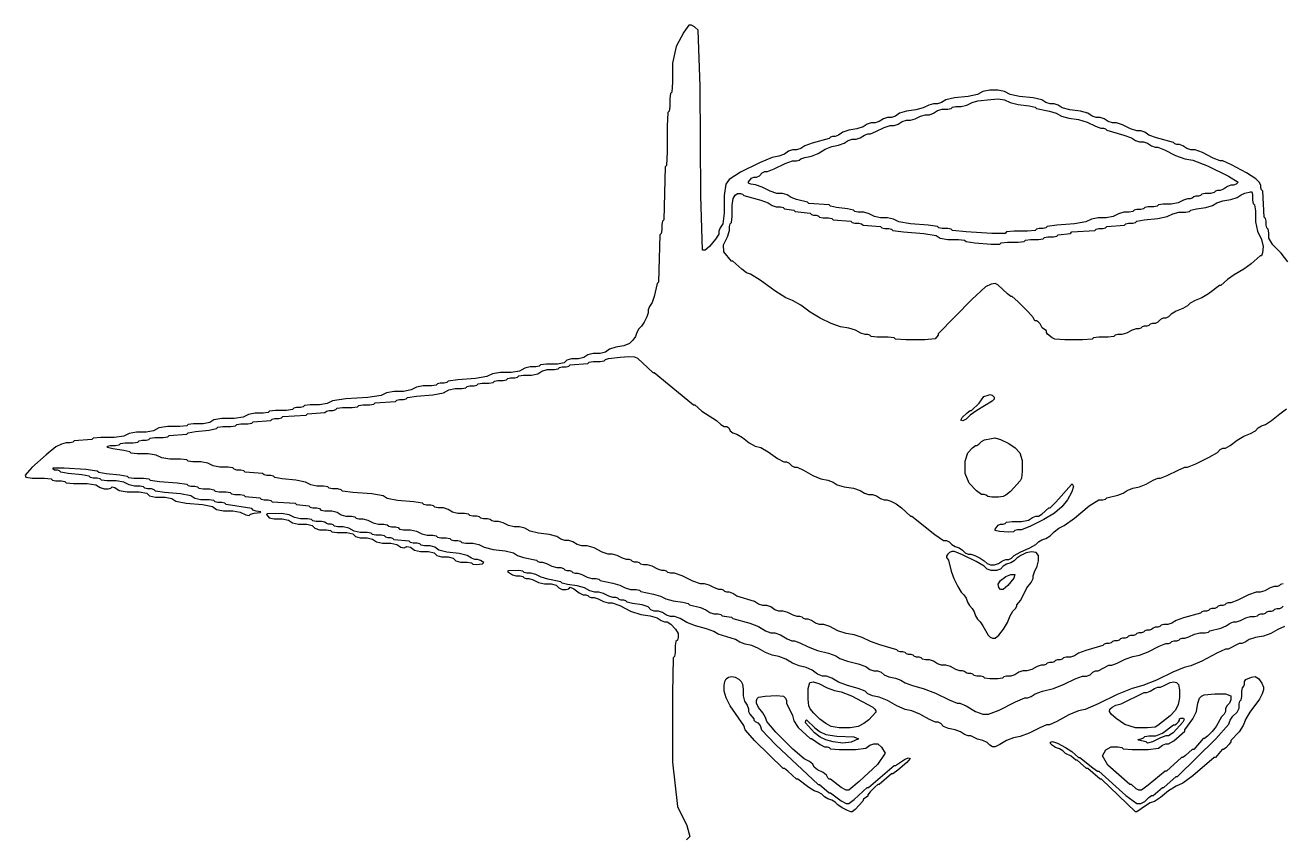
# Model space of a CAD drawing. Header units: millimetres. Extents: x 0 to 35, y 0 to 36.7.
# Drawn here: x 0 to 22.64, y 22.07 to 36.69 of the extents above; entities that cross this region are included whole.
import ezdxf

# ---------------------------------------------------------------- set-up
doc = ezdxf.new("R2010")
doc.units = ezdxf.units.MM
doc.layers.add('OUTLINE', color=7, linetype='CONTINUOUS')

msp = doc.modelspace()

# ---------------------------------------------------------------- linework, layer by layer
at = {"layer": 'OUTLINE'}
for points in [[(22.72957, 32.43248), (22.607597, 32.591044), (22.46123, 32.737411), (22.388047, 32.859383), (22.388047, 32.956961), (22.375849, 33.017947), (22.351455, 33.042342), (22.339258, 33.091131), (22.339258, 33.164314), (22.32706, 33.213103), (22.302666, 33.237498), (22.278271, 33.700993), (22.253877, 33.725388), (22.24168, 33.761979), (22.24168, 33.810768), (22.211187, 33.865656), (22.1502, 33.926642), (21.985538, 34.030319), (21.717198, 34.176686), (21.558634, 34.249869), (21.509845, 34.249869), (21.387872, 34.298658), (21.192717, 34.396236), (21.058547, 34.445025), (20.985363, 34.445025), (20.91218, 34.46942), (20.838996, 34.518209), (20.77801, 34.542603), (20.729221, 34.542603), (20.692629, 34.5548), (20.668235, 34.579195), (20.363304, 34.664576), (20.229134, 34.713365), (20.155951, 34.762154), (20.082767, 34.786548), (20.009584, 34.786548), (19.899808, 34.82314), (19.753441, 34.896323), (19.643666, 34.932915), (19.570483, 34.932915), (19.497299, 34.95731), (19.424116, 35.006099), (19.350932, 35.030493), (19.277749, 35.030493), (19.204565, 35.054888), (19.131382, 35.103677), (18.997212, 35.140268), (18.802056, 35.164663), (18.667886, 35.201255), (18.594703, 35.250044), (18.521519, 35.274438), (18.448336, 35.274438), (18.375152, 35.298833), (18.301969, 35.347622), (18.143405, 35.384213), (17.89946, 35.408608), (17.728698, 35.4452), (17.63112, 35.493988), (17.509148, 35.518383), (17.362781, 35.518383), (17.240809, 35.493988), (17.143231, 35.4452), (16.972469, 35.408608), (16.728524, 35.384213), (16.56996, 35.347622), (16.496776, 35.298833), (16.423593, 35.274438), (16.350409, 35.274438), (16.265029, 35.250044), (16.167451, 35.201255), (16.033281, 35.164663), (15.86252, 35.140268), (15.740547, 35.103677), (15.667364, 35.054888), (15.59418, 35.030493), (15.520997, 35.030493), (15.447813, 35.006099), (15.37463, 34.95731), (15.301446, 34.932915), (15.228263, 34.932915), (15.155079, 34.908521), (15.081896, 34.859732), (14.972121, 34.82314), (14.825754, 34.798745), (14.715978, 34.762154), (14.642795, 34.713365), (14.581809, 34.68897), (14.53302, 34.68897), (14.496428, 34.676773), (14.472033, 34.652378), (14.167102, 34.566998), (14.032933, 34.518209), (13.959749, 34.46942), (13.886566, 34.445025), (13.813382, 34.445025), (13.740199, 34.420631), (13.667015, 34.371842), (13.569437, 34.33525), (13.447465, 34.310856), (13.215717, 34.213278), (12.874194, 34.042516), (12.67294, 33.914445), (12.611953, 33.829064), (12.58146, 33.62781), (12.58146, 33.310681), (12.557066, 33.115525), (12.508277, 33.042342), (12.483882, 32.981356), (12.483882, 32.932567), (12.428995, 32.841087), (12.319219, 32.706918), (12.239937, 32.639833), (12.191148, 32.639833), (12.160655, 33.621711), (12.148458, 35.585468), (12.111866, 36.597839), (12.05088, 36.658826), (11.995992, 36.689319), (11.947203, 36.689319), (11.855724, 36.561248), (11.721554, 36.305105), (11.654469, 36.006273), (11.654469, 35.66475), (11.642272, 35.481791), (11.617878, 35.457397), (11.60568, 35.372016), (11.60568, 35.225649), (11.593483, 35.140268), (11.569089, 35.115874), (11.556891, 34.871929), (11.556891, 34.408434), (11.544694, 34.164489), (11.5203, 34.140094), (11.495905, 33.188709), (11.471511, 33.164314), (11.459313, 33.103328), (11.459313, 33.00575), (11.447116, 32.944764), (11.422722, 32.920369), (11.398327, 32.066562), (11.373933, 32.042168), (11.325144, 31.81042), (11.288552, 31.700645), (11.239763, 31.627461), (11.215369, 31.566475), (11.215369, 31.517686), (11.190974, 31.444503), (11.142185, 31.346925), (11.093396, 31.273741), (11.044607, 31.224952), (11.008015, 31.163966), (10.983621, 31.090782), (10.94093, 31.023698), (10.879944, 30.962711), (10.776268, 30.920021), (10.629901, 30.895626), (10.520125, 30.859035), (10.446942, 30.810246), (10.349364, 30.785851), (10.227392, 30.785851), (10.129814, 30.761457), (10.05663, 30.712668), (9.959052, 30.688273), (9.83708, 30.688273), (9.751699, 30.663879), (9.70291, 30.61509), (9.580937, 30.590695), (9.385781, 30.590695), (9.276006, 30.578498), (9.251612, 30.554104), (9.190626, 30.541906), (9.093048, 30.541906), (8.99547, 30.517512), (8.897892, 30.468723), (8.751525, 30.444328), (8.556369, 30.444328), (8.410002, 30.419934), (8.312424, 30.371145), (8.105071, 30.334553), (7.787942, 30.310159), (7.617181, 30.285764), (7.592786, 30.26137), (7.543997, 30.249172), (7.470814, 30.249172), (7.422025, 30.236975), (7.39763, 30.212581), (7.31225, 30.200383), (7.165883, 30.200383), (7.04391, 30.175989), (6.946332, 30.1272), (6.812162, 30.102805), (6.641401, 30.102805), (6.507231, 30.078411), (6.409653, 30.029622), (6.165708, 29.99303), (5.775396, 29.968636), (5.531451, 29.932044), (5.433873, 29.883255), (5.299704, 29.85886), (5.128942, 29.85886), (5.031364, 29.846663), (5.00697, 29.822269), (4.958181, 29.810071), (4.884997, 29.810071), (4.836208, 29.797874), (4.811814, 29.77348), (4.702039, 29.761282), (4.506883, 29.761282), (4.397108, 29.749085), (4.372713, 29.724691), (4.287332, 29.712493), (4.140965, 29.712493), (4.018993, 29.688099), (3.921415, 29.63931), (3.762851, 29.614915), (3.5433, 29.614915), (3.396933, 29.590521), (3.32375, 29.541732), (3.201777, 29.517338), (3.031016, 29.517338), (2.933438, 29.50514), (2.909043, 29.480746), (2.787071, 29.468549), (2.56752, 29.468549), (2.408956, 29.444154), (2.311378, 29.395365), (2.177209, 29.370971), (2.006447, 29.370971), (1.872277, 29.346576), (1.774699, 29.297787), (1.603938, 29.273393), (1.359993, 29.273393), (1.225823, 29.261195), (1.201429, 29.236801), (0.8843, 29.212406), (0.859906, 29.188012), (0.811117, 29.175815), (0.737933, 29.175815), (0.652553, 29.15142), (0.554975, 29.102631), (0.378115, 28.962363), (0.121972, 28.730615), (0, 28.596445), (0.012197, 28.559854), (0.128071, 28.541558), (0.347622, 28.541558), (0.469594, 28.529361), (0.493988, 28.504966), (0.554975, 28.492769), (0.652553, 28.492769), (0.713539, 28.480572), (0.737933, 28.456177), (0.872103, 28.44398), (1.116048, 28.44398), (1.274612, 28.419585), (1.347796, 28.370796), (1.420979, 28.346402), (1.494163, 28.346402), (1.542952, 28.358599), (1.567346, 28.382994), (1.616135, 28.370796), (1.689319, 28.322007), (1.835686, 28.297613), (2.055236, 28.297613), (2.189406, 28.273218), (2.238195, 28.224429), (2.34797, 28.200035), (2.518731, 28.200035), (2.640704, 28.17564), (2.713887, 28.126851), (2.896846, 28.09026), (3.18958, 28.065865), (3.372539, 28.029273), (3.445722, 27.980484), (3.567695, 27.95609), (3.738456, 27.95609), (3.872626, 27.931695), (3.970204, 27.882906), (4.03119, 27.870709), (4.055585, 27.895104), (4.122669, 27.9134), (4.232445, 27.925597), (4.244642, 27.937794), (4.159261, 27.949991), (4.104374, 27.968287), (4.079979, 27.992682), (3.616484, 28.065865), (3.592089, 28.09026), (3.5433, 28.102457), (3.470117, 28.102457), (3.421328, 28.114654), (3.396933, 28.139049), (3.311553, 28.151246), (3.165186, 28.151246), (3.05541, 28.17564), (2.982227, 28.224429), (2.799268, 28.261021), (2.506534, 28.285416), (2.34797, 28.30981), (2.323576, 28.334205), (2.274787, 28.346402), (2.201603, 28.346402), (2.152814, 28.358599), (2.12842, 28.382994), (2.067433, 28.395191), (1.969855, 28.395191), (1.872277, 28.419585), (1.774699, 28.468374), (1.64053, 28.492769), (1.469768, 28.492769), (1.37219, 28.504966), (1.347796, 28.529361), (1.299007, 28.541558), (1.225823, 28.541558), (1.177034, 28.553755), (1.15264, 28.57815), (1.01847, 28.602544), (0.774525, 28.626938), (0.640355, 28.651333), (0.615961, 28.675727), (0.579369, 28.687925), (0.53058, 28.687925), (0.506186, 28.700122), (0.506186, 28.724516), (0.701342, 28.724516), (1.091654, 28.700122), (1.299007, 28.675727), (1.323401, 28.651333), (1.457571, 28.626938), (1.701516, 28.602544), (1.835686, 28.57815), (1.86008, 28.553755), (1.957658, 28.541558), (2.12842, 28.541558), (2.225998, 28.529361), (2.250392, 28.504966), (2.421154, 28.480572), (2.738282, 28.456177), (2.909043, 28.431783), (2.933438, 28.407388), (2.982227, 28.395191), (3.05541, 28.395191), (3.104199, 28.382994), (3.128594, 28.358599), (3.201777, 28.346402), (3.32375, 28.346402), (3.396933, 28.334205), (3.421328, 28.30981), (3.494511, 28.297613), (3.616484, 28.297613), (3.689667, 28.285416), (3.714062, 28.261021), (3.775048, 28.248824), (3.872626, 28.248824), (3.933612, 28.236627), (3.958007, 28.212232), (4.226346, 28.187838), (4.250741, 28.163443), (4.29953, 28.151246), (4.372713, 28.151246), (4.421502, 28.139049), (4.445896, 28.114654), (4.860603, 28.09026), (4.884997, 28.065865), (5.104548, 28.041471), (5.128942, 28.017076), (5.177731, 28.004879), (5.250915, 28.004879), (5.299704, 27.992682), (5.324098, 27.968287), (5.397282, 27.95609), (5.519254, 27.95609), (5.616832, 27.931695), (5.690016, 27.882906), (5.775396, 27.858512), (5.872974, 27.858512), (5.933961, 27.846315), (5.958355, 27.82192), (6.007144, 27.809723), (6.080328, 27.809723), (6.165708, 27.785328), (6.263286, 27.736539), (6.360864, 27.712145), (6.458442, 27.712145), (6.519428, 27.699948), (6.543823, 27.675553), (6.592612, 27.663356), (6.665795, 27.663356), (6.714584, 27.651159), (6.738979, 27.626764), (6.812162, 27.614567), (6.934135, 27.614567), (7.04391, 27.590173), (7.141488, 27.541384), (7.239066, 27.516989), (7.336644, 27.516989), (7.39763, 27.504792), (7.422025, 27.480397), (7.483011, 27.4682), (7.580589, 27.4682), (7.641575, 27.456003), (7.66597, 27.431608), (7.714759, 27.419411), (7.787942, 27.419411), (7.836731, 27.407214), (7.861126, 27.382819), (7.934309, 27.370622), (8.056282, 27.370622), (8.166057, 27.346228), (8.263635, 27.297439), (8.422199, 27.260847), (8.641749, 27.236452), (8.788116, 27.199861), (8.8613, 27.151072), (8.971075, 27.11448), (9.202823, 27.065691), (9.227217, 27.041296), (9.263809, 27.029099), (9.312598, 27.029099), (9.385781, 27.004705), (9.483359, 26.955916), (9.56874, 26.931521), (9.641924, 26.931521), (9.690713, 26.919324), (9.715107, 26.894929), (9.751699, 26.882732), (9.800488, 26.882732), (9.83708, 26.870535), (9.861474, 26.84614), (9.898066, 26.833943), (9.946855, 26.833943), (10.020038, 26.809549), (10.117616, 26.76076), (10.202997, 26.736365), (10.276181, 26.736365), (10.32497, 26.724168), (10.349364, 26.699773), (10.581112, 26.650984), (10.703084, 26.614393), (10.800662, 26.565604), (10.89824, 26.541209), (10.995818, 26.541209), (11.056804, 26.529012), (11.081199, 26.504618), (11.312947, 26.455829), (11.434919, 26.419237), (11.532497, 26.370448), (11.666667, 26.333856), (11.837428, 26.309462), (11.935006, 26.285067), (11.959401, 26.260673), (12.154557, 26.211884), (12.252135, 26.175292), (12.325318, 26.126503), (12.398501, 26.102108), (12.471685, 26.102108), (12.520474, 26.089911), (12.544868, 26.065517), (12.71563, 26.041122), (12.740024, 26.016728), (13.044956, 25.931347), (13.20352, 25.870361), (13.325492, 25.797177), (13.42307, 25.760585), (13.496254, 25.760585), (13.593832, 25.723994), (13.715804, 25.65081), (13.801185, 25.614219), (13.849974, 25.614219), (13.947552, 25.577627), (14.093919, 25.504443), (14.26468, 25.443457), (14.459836, 25.394668), (14.594006, 25.345879), (14.667189, 25.29709), (14.801359, 25.248301), (14.996515, 25.199512), (15.130685, 25.150723), (15.203868, 25.101934), (15.277052, 25.07754), (15.350235, 25.07754), (15.411221, 25.053145), (15.46001, 25.004356), (15.545391, 24.967764), (15.667364, 24.94337), (15.764942, 24.906778), (15.838125, 24.857989), (15.972295, 24.8092), (16.167451, 24.760411), (16.387001, 24.67503), (16.630946, 24.553058), (16.777313, 24.492072), (16.826102, 24.492072), (16.935877, 24.443283), (17.106639, 24.345705), (17.240809, 24.296916), (17.338386, 24.296916), (17.533542, 24.370099), (17.826276, 24.516466), (17.997038, 24.58965), (18.045827, 24.58965), (18.106813, 24.614044), (18.179997, 24.662833), (18.314166, 24.711622), (18.509322, 24.760411), (18.704478, 24.833595), (18.899634, 24.931173), (19.033804, 24.979962), (19.106987, 24.979962), (19.167974, 25.004356), (19.216763, 25.053145), (19.265551, 25.07754), (19.31434, 25.07754), (19.509496, 25.175118), (19.558285, 25.175118), (19.655863, 25.211709), (19.80223, 25.284893), (19.9364, 25.333682), (20.058373, 25.358076), (20.216937, 25.419063), (20.412093, 25.516641), (20.534065, 25.56543), (20.582854, 25.56543), (20.619446, 25.577627), (20.64384, 25.602021), (20.680432, 25.614219), (20.729221, 25.614219), (20.765813, 25.626416), (20.790207, 25.65081), (20.826799, 25.663007), (20.875588, 25.663007), (20.948772, 25.687402), (21.04635, 25.736191), (21.143928, 25.760585), (21.241505, 25.760585), (21.302492, 25.772783), (21.326886, 25.797177), (21.522042, 25.845966), (21.61962, 25.882558), (21.692804, 25.931347), (21.75379, 25.955741), (21.802579, 25.955741), (21.875762, 25.980136), (21.97334, 26.028925), (22.058721, 26.053319), (22.131905, 26.053319), (22.180694, 26.065517), (22.205088, 26.089911), (22.24168, 26.102108), (22.290469, 26.102108), (22.32706, 26.114306), (22.351455, 26.1387), (22.388047, 26.150897), (22.436836, 26.150897), (22.473427, 26.163095), (22.497822, 26.187489), (22.534414, 26.199686), (22.583203, 26.199686), (22.619794, 26.211884), (22.644189, 26.236278)], [(22.644189, 26.638787), (22.5954, 26.62659), (22.571005, 26.602196), (22.534414, 26.589998), (22.485625, 26.589998), (22.412441, 26.565604), (22.314863, 26.516815), (22.229482, 26.49242), (22.156299, 26.49242), (22.022129, 26.443631), (21.826973, 26.346053), (21.705001, 26.297264), (21.656212, 26.297264), (21.61962, 26.285067), (21.595226, 26.260673), (21.558634, 26.248475), (21.509845, 26.248475), (21.473253, 26.236278), (21.448859, 26.211884), (21.412267, 26.199686), (21.363478, 26.199686), (21.326886, 26.187489), (21.302492, 26.163095), (21.2659, 26.150897), (21.217111, 26.150897), (21.180519, 26.1387), (21.156125, 26.114306), (20.851194, 26.028925), (20.717024, 25.980136), (20.64384, 25.931347), (20.570657, 25.906952), (20.497473, 25.906952), (20.448684, 25.894755), (20.42429, 25.870361), (20.387698, 25.858163), (20.338909, 25.858163), (20.302317, 25.845966), (20.277923, 25.821572), (20.241331, 25.809374), (20.192542, 25.809374), (20.155951, 25.797177), (20.131556, 25.772783), (20.094964, 25.760585), (20.046175, 25.760585), (20.009584, 25.748388), (19.985189, 25.723994), (19.948597, 25.711796), (19.899808, 25.711796), (19.863217, 25.699599), (19.838822, 25.675205), (19.80223, 25.663007), (19.753441, 25.663007), (19.71685, 25.65081), (19.692455, 25.626416), (19.655863, 25.614219), (19.607074, 25.614219), (19.570483, 25.602021), (19.546088, 25.577627), (19.509496, 25.56543), (19.460707, 25.56543), (19.424116, 25.553232), (19.399721, 25.528838), (19.09479, 25.443457), (18.96062, 25.394668), (18.887437, 25.345879), (18.814253, 25.321485), (18.74107, 25.321485), (18.692281, 25.309287), (18.667886, 25.284893), (18.631295, 25.272696), (18.582506, 25.272696), (18.545914, 25.260498), (18.521519, 25.236104), (18.484928, 25.223907), (18.436139, 25.223907), (18.399547, 25.211709), (18.375152, 25.187315), (18.338561, 25.175118), (18.289772, 25.175118), (18.216588, 25.150723), (18.11901, 25.101934), (18.03363, 25.07754), (17.960446, 25.07754), (17.887263, 25.053145), (17.814079, 25.004356), (17.740896, 24.979962), (17.667712, 24.979962), (17.618923, 24.967764), (17.594529, 24.94337), (17.509148, 24.931173), (17.362781, 24.931173), (17.2774, 24.94337), (17.253006, 24.967764), (17.204217, 24.979962), (17.131033, 24.979962), (17.082244, 24.992159), (17.05785, 25.016553), (17.021258, 25.028751), (16.972469, 25.028751), (16.935877, 25.040948), (16.911483, 25.065342), (16.874891, 25.07754), (16.826102, 25.07754), (16.752919, 25.101934), (16.655341, 25.150723), (16.56996, 25.175118), (16.496776, 25.175118), (16.423593, 25.199512), (16.350409, 25.248301), (16.277226, 25.272696), (16.204043, 25.272696), (16.155254, 25.284893), (16.130859, 25.309287), (16.094267, 25.321485), (16.045478, 25.321485), (16.008887, 25.333682), (15.984492, 25.358076), (15.9479, 25.370274), (15.899111, 25.370274), (15.86252, 25.382471), (15.838125, 25.406865), (15.801533, 25.419063), (15.752744, 25.419063), (15.716153, 25.43126), (15.691758, 25.455654), (15.386827, 25.541035), (15.216066, 25.602021), (15.069699, 25.675205), (14.923332, 25.723994), (14.776965, 25.748388), (14.630598, 25.797177), (14.484231, 25.870361), (14.374455, 25.906952), (14.301272, 25.906952), (14.228089, 25.931347), (14.154905, 25.980136), (14.093919, 26.00453), (14.04513, 26.00453), (14.008538, 26.016728), (13.984144, 26.041122), (13.947552, 26.053319), (13.898763, 26.053319), (13.825579, 26.077714), (13.728001, 26.126503), (13.642621, 26.150897), (13.569437, 26.150897), (13.496254, 26.175292), (13.42307, 26.224081), (13.349887, 26.248475), (13.276703, 26.248475), (13.20352, 26.27287), (13.130336, 26.321659), (12.813208, 26.419237), (12.740024, 26.468026), (12.679038, 26.49242), (12.630249, 26.49242), (12.593657, 26.504618), (12.569263, 26.529012), (12.532671, 26.541209), (12.483882, 26.541209), (12.410699, 26.565604), (12.313121, 26.614393), (12.22774, 26.638787), (12.154557, 26.638787), (12.020387, 26.687576), (11.825231, 26.785154), (11.691061, 26.833943), (11.617878, 26.833943), (11.569089, 26.84614), (11.544694, 26.870535), (11.508102, 26.882732), (11.459313, 26.882732), (11.38613, 26.907127), (11.288552, 26.955916), (11.203171, 26.98031), (11.129988, 26.98031), (11.081199, 26.992507), (11.056804, 27.016902), (11.020213, 27.029099), (10.971424, 27.029099), (10.934832, 27.041296), (10.910437, 27.065691), (10.873846, 27.077888), (10.825057, 27.077888), (10.751873, 27.102283), (10.654295, 27.151072), (10.568914, 27.175466), (10.495731, 27.175466), (10.385956, 27.212058), (10.239589, 27.285241), (10.117616, 27.321833), (10.020038, 27.321833), (9.934658, 27.346228), (9.861474, 27.395017), (9.788291, 27.419411), (9.715107, 27.419411), (9.641924, 27.443806), (9.56874, 27.492595), (9.43457, 27.529186), (9.239415, 27.553581), (9.093048, 27.590173), (8.99547, 27.638961), (8.897892, 27.663356), (8.800314, 27.663356), (8.702736, 27.68775), (8.605158, 27.736539), (8.519777, 27.760934), (8.446593, 27.760934), (8.397804, 27.773131), (8.37341, 27.797526), (8.324621, 27.809723), (8.251438, 27.809723), (8.202649, 27.82192), (8.178254, 27.846315), (8.129465, 27.858512), (8.056282, 27.858512), (8.007493, 27.870709), (7.983098, 27.895104), (7.909915, 27.907301), (7.787942, 27.907301), (7.690364, 27.931695), (7.617181, 27.980484), (7.5318, 28.004879), (7.434222, 28.004879), (7.373236, 28.017076), (7.348841, 28.041471), (7.300052, 28.053668), (7.226869, 28.053668), (7.17808, 28.065865), (7.153685, 28.09026), (6.995121, 28.114654), (6.702387, 28.139049), (6.519428, 28.17564), (6.446245, 28.224429), (6.238892, 28.261021), (5.897369, 28.285416), (5.71441, 28.30981), (5.690016, 28.334205), (5.629029, 28.346402), (5.531451, 28.346402), (5.470465, 28.358599), (5.446071, 28.382994), (5.372887, 28.395191), (5.250915, 28.395191), (5.14114, 28.419585), (5.043562, 28.468374), (4.8728, 28.504966), (4.628855, 28.529361), (4.494685, 28.553755), (4.470291, 28.57815), (4.421502, 28.590347), (4.348319, 28.590347), (4.29953, 28.602544), (4.275135, 28.626938), (3.958007, 28.651333), (3.933612, 28.675727), (3.884823, 28.687925), (3.81164, 28.687925), (3.762851, 28.700122), (3.738456, 28.724516), (3.653075, 28.736714), (3.506708, 28.736714), (3.384736, 28.761108), (3.287158, 28.809897), (3.165186, 28.834292), (3.018819, 28.834292), (2.933438, 28.846489), (2.909043, 28.870883), (2.799268, 28.883081), (2.604112, 28.883081), (2.457745, 28.907475), (2.360167, 28.956264), (2.2138, 28.980659), (2.018644, 28.980659), (1.908869, 28.992856), (1.884475, 29.01725), (1.774699, 29.041645), (1.579543, 29.066039), (1.481965, 29.090434), (1.481965, 29.114828), (1.530754, 29.127026), (1.628332, 29.127026), (1.689319, 29.139223), (1.713713, 29.163617), (1.799094, 29.175815), (1.945461, 29.175815), (2.030842, 29.188012), (2.055236, 29.212406), (2.104025, 29.224604), (2.177209, 29.224604), (2.225998, 29.236801), (2.250392, 29.261195), (2.335773, 29.273393), (2.48214, 29.273393), (2.56752, 29.28559), (2.591915, 29.309984), (2.909043, 29.334379), (2.933438, 29.358773), (3.067608, 29.383168), (3.311553, 29.407562), (3.445722, 29.431957), (3.470117, 29.456351), (3.555497, 29.468549), (3.701864, 29.468549), (3.787245, 29.480746), (3.81164, 29.50514), (3.884823, 29.517338), (4.006796, 29.517338), (4.079979, 29.529535), (4.104374, 29.553929), (4.421502, 29.578324), (4.445896, 29.602718), (4.494685, 29.614915), (4.567869, 29.614915), (4.616658, 29.627113), (4.641052, 29.651507), (5.055759, 29.675902), (5.080153, 29.700296), (5.397282, 29.724691), (5.421676, 29.749085), (5.470465, 29.761282), (5.543649, 29.761282), (5.592438, 29.77348), (5.616832, 29.797874), (5.71441, 29.810071), (5.885172, 29.810071), (5.98275, 29.822269), (6.007144, 29.846663), (6.080328, 29.85886), (6.2023, 29.85886), (6.275484, 29.871058), (6.299878, 29.895452), (6.665795, 29.919847), (6.69019, 29.944241), (6.738979, 29.956438), (6.812162, 29.956438), (6.860951, 29.968636), (6.885346, 29.99303), (7.04391, 30.017425), (7.336644, 30.041819), (7.5318, 30.078411), (7.629378, 30.1272), (7.739153, 30.151594), (7.861126, 30.151594), (7.934309, 30.163792), (7.958704, 30.188186), (8.007493, 30.200383), (8.080676, 30.200383), (8.129465, 30.212581), (8.15386, 30.236975), (8.227043, 30.249172), (8.349016, 30.249172), (8.422199, 30.26137), (8.446593, 30.285764), (8.50758, 30.297961), (8.605158, 30.297961), (8.666144, 30.310159), (8.690538, 30.334553), (8.739327, 30.34675), (8.812511, 30.34675), (8.8613, 30.358948), (8.885694, 30.383342), (8.971075, 30.395539), (9.117442, 30.395539), (9.227217, 30.419934), (9.300401, 30.468723), (9.397979, 30.493117), (9.519951, 30.493117), (9.593135, 30.505315), (9.617529, 30.529709), (9.666318, 30.541906), (9.739502, 30.541906), (9.788291, 30.554104), (9.812685, 30.578498), (10.129814, 30.602892), (10.154208, 30.627287), (10.227392, 30.639484), (10.349364, 30.639484), (10.422547, 30.651681), (10.446942, 30.676076), (10.50183, 30.694372), (10.709183, 30.718766), (10.867747, 30.730964), (10.971424, 30.724865), (11.020213, 30.70047), (11.300749, 30.444328), (11.325144, 30.444328), (12.032584, 29.85886), (12.056979, 29.85886), (12.178951, 29.749085), (12.44729, 29.578324), (12.520474, 29.50514), (12.58146, 29.468549), (12.630249, 29.468549), (12.666841, 29.444154), (12.691235, 29.395365), (12.740024, 29.358773), (12.813208, 29.334379), (12.910786, 29.273393), (13.032758, 29.175815), (13.142534, 29.114828), (13.240112, 29.090434), (13.374281, 29.01725), (13.545043, 28.895278), (13.654818, 28.834292), (13.703607, 28.834292), (13.752396, 28.809897), (13.801185, 28.761108), (13.849974, 28.736714), (13.898763, 28.736714), (14.008538, 28.687925), (14.1793, 28.590347), (14.325666, 28.529361), (14.447639, 28.504966), (14.545217, 28.468374), (14.6184, 28.419585), (14.740373, 28.382994), (14.911134, 28.358599), (15.033107, 28.322007), (15.10629, 28.273218), (15.179474, 28.248824), (15.252657, 28.248824), (15.325841, 28.224429), (15.399024, 28.17564), (15.46001, 28.151246), (15.508799, 28.151246), (15.581983, 28.126851), (15.679561, 28.078062), (15.777139, 28.004879), (15.935703, 27.858512), (15.960098, 27.858512), (16.374804, 27.529186), (16.533368, 27.419411), (16.582157, 27.419411), (16.630946, 27.395017), (16.679735, 27.346228), (16.740721, 27.309636), (16.813905, 27.285241), (16.874891, 27.24865), (16.92368, 27.199861), (16.972469, 27.175466), (17.021258, 27.175466), (17.094442, 27.151072), (17.19202, 27.102283), (17.265203, 27.053494), (17.313992, 27.004705), (17.374978, 26.98031), (17.448162, 26.98031), (17.521345, 27.004705), (17.594529, 27.053494), (17.655515, 27.077888), (17.704304, 27.077888), (17.753093, 27.102283), (17.801882, 27.151072), (17.911657, 27.212058), (18.082419, 27.285241), (18.192194, 27.346228), (18.240983, 27.395017), (18.301969, 27.431608), (18.375152, 27.456003), (18.448336, 27.504792), (18.521519, 27.577975), (18.6069, 27.638961), (18.704478, 27.68775), (18.887437, 27.82192), (19.155776, 28.041471), (19.326538, 28.151246), (19.399721, 28.151246), (19.44851, 28.163443), (19.472905, 28.187838), (19.668061, 28.236627), (19.765639, 28.273218), (19.838822, 28.322007), (19.9364, 28.358599), (20.058373, 28.382994), (20.180345, 28.431783), (20.302317, 28.504966), (20.387698, 28.541558), (20.436487, 28.541558), (20.55846, 28.590347), (20.753616, 28.687925), (20.875588, 28.736714), (20.924377, 28.736714), (21.070744, 28.7977), (21.314689, 28.919672), (21.461056, 29.005053), (21.509845, 29.053842), (21.558634, 29.078237), (21.607423, 29.078237), (21.692804, 29.127026), (21.814776, 29.224604), (21.936749, 29.297787), (22.058721, 29.346576), (22.144102, 29.395365), (22.192891, 29.444154), (22.253877, 29.480746), (22.32706, 29.50514), (22.436836, 29.578324), (22.583203, 29.700296), (22.705175, 29.785677)], [(22.668583, 25.870361), (22.546611, 25.821572), (22.424638, 25.748388), (22.290469, 25.699599), (22.144102, 25.675205), (22.034327, 25.638613), (21.961143, 25.589824), (21.900157, 25.56543), (21.851368, 25.56543), (21.656212, 25.467852), (21.607423, 25.467852), (21.448859, 25.394668), (21.180519, 25.248301), (20.985363, 25.16292), (20.863391, 25.138526), (20.656038, 25.053145), (20.363304, 24.906778), (20.119359, 24.8092), (19.924203, 24.760411), (19.655863, 24.650636), (19.31434, 24.479875), (19.082593, 24.382297), (18.96062, 24.357902), (18.789859, 24.284719), (18.570308, 24.162746), (18.436139, 24.10176), (18.38735, 24.10176), (18.265377, 24.052971), (18.070221, 23.955393), (17.911657, 23.894407), (17.789685, 23.870012), (17.667712, 23.821223), (17.54574, 23.74804), (17.460359, 23.711448), (17.41157, 23.711448), (17.362781, 23.735842), (17.313992, 23.784631), (17.240809, 23.821223), (17.143231, 23.845618), (17.021258, 23.906604), (16.972469, 23.906604), (16.911483, 23.930998), (16.838299, 23.979787), (16.740721, 24.016379), (16.618749, 24.040774), (16.533368, 24.077365), (16.484579, 24.126154), (16.43579, 24.150549), (16.387001, 24.150549), (16.277226, 24.199338), (16.106465, 24.296916), (15.960098, 24.357902), (15.838125, 24.382297), (15.691758, 24.443283), (15.520997, 24.540861), (15.37463, 24.601847), (15.252657, 24.626242), (15.167277, 24.662833), (15.118488, 24.711622), (14.996515, 24.760411), (14.801359, 24.8092), (14.642795, 24.870186), (14.520822, 24.94337), (14.423244, 24.979962), (14.350061, 24.979962), (14.26468, 25.016553), (14.167102, 25.089737), (14.057327, 25.138526), (13.935355, 25.16292), (13.813382, 25.211709), (13.69141, 25.284893), (13.569437, 25.333682), (13.447465, 25.358076), (13.325492, 25.406865), (13.20352, 25.480049), (13.081547, 25.528838), (12.959575, 25.553232), (12.861997, 25.589824), (12.788813, 25.638613), (12.471685, 25.736191), (12.398501, 25.78498), (12.264332, 25.833769), (12.069176, 25.882558), (11.910612, 25.943544), (11.788639, 26.016728), (11.691061, 26.053319), (11.617878, 26.053319), (11.544694, 26.077714), (11.471511, 26.126503), (11.398327, 26.150897), (11.325144, 26.150897), (11.264158, 26.175292), (11.215369, 26.224081), (11.105593, 26.260673), (10.934832, 26.285067), (10.837254, 26.309462), (10.812859, 26.333856), (10.776268, 26.346053), (10.727479, 26.346053), (10.690887, 26.358251), (10.666492, 26.382645), (10.629901, 26.394842), (10.581112, 26.394842), (10.507928, 26.419237), (10.41035, 26.468026), (10.32497, 26.49242), (10.251786, 26.49242), (10.166405, 26.516815), (10.068827, 26.565604), (9.934658, 26.602196), (9.763896, 26.62659), (9.666318, 26.650984), (9.641924, 26.675379), (9.410176, 26.724168), (9.288204, 26.76076), (9.190626, 26.809549), (9.105245, 26.833943), (9.032061, 26.833943), (8.983272, 26.84614), (8.958878, 26.870535), (8.885694, 26.882732), (8.696637, 26.876634), (8.68444, 26.864436), (8.769821, 26.80345), (8.836905, 26.785154), (8.910089, 26.785154), (8.958878, 26.772957), (8.983272, 26.748562), (9.019864, 26.736365), (9.068653, 26.736365), (9.141837, 26.711971), (9.239415, 26.663182), (9.34919, 26.638787), (9.471162, 26.638787), (9.556543, 26.614393), (9.605332, 26.565604), (9.666318, 26.541209), (9.739502, 26.541209), (9.788291, 26.553407), (9.812685, 26.577801), (9.873671, 26.553407), (9.971249, 26.480223), (10.044433, 26.443631), (10.093222, 26.443631), (10.129814, 26.431434), (10.154208, 26.40704), (10.1908, 26.394842), (10.239589, 26.394842), (10.312772, 26.370448), (10.41035, 26.321659), (10.495731, 26.297264), (10.568914, 26.297264), (10.703084, 26.248475), (10.89824, 26.150897), (11.081199, 26.089911), (11.25196, 26.065517), (11.373933, 26.028925), (11.447116, 25.980136), (11.508102, 25.955741), (11.556891, 25.955741), (11.623976, 25.913051), (11.709357, 25.82767), (11.752047, 25.748388), (11.752047, 25.675205), (11.73985, 25.626416), (11.715456, 25.602021), (11.703258, 25.528838), (11.703258, 25.406865), (11.691061, 25.333682), (11.666667, 25.309287), (11.654469, 24.67503), (11.654469, 23.430911), (11.73985, 22.63809), (11.910612, 22.296567), (11.965499, 22.095313), (11.904513, 22.034327)]]:
    msp.add_lwpolyline(points, dxfattribs=at)
for points in [[(17.381077, 35.35372), (17.515247, 35.365917), (17.63112, 35.347622), (17.728698, 35.298833), (17.875065, 35.262241), (18.070221, 35.237846), (18.179997, 35.213452), (18.204391, 35.189057), (18.436139, 35.140268), (18.558111, 35.103677), (18.655689, 35.054888), (18.789859, 35.018296), (18.96062, 34.993901), (19.119185, 34.945112), (19.265551, 34.871929), (19.363129, 34.835337), (19.411918, 34.835337), (19.44851, 34.82314), (19.472905, 34.798745), (19.777836, 34.713365), (19.912006, 34.664576), (19.985189, 34.615787), (20.058373, 34.591392), (20.131556, 34.591392), (20.20474, 34.566998), (20.277923, 34.518209), (20.338909, 34.493814), (20.387698, 34.493814), (20.509671, 34.445025), (20.704827, 34.347447), (20.875588, 34.286461), (21.021955, 34.262067), (21.284196, 34.15839), (21.662311, 33.975431), (21.833072, 33.865656), (21.79648, 33.829064), (21.75379, 33.810768), (21.705001, 33.810768), (21.644015, 33.786374), (21.570831, 33.737585), (21.509845, 33.71319), (21.461056, 33.71319), (21.424464, 33.700993), (21.40007, 33.676599), (21.339083, 33.664401), (21.241505, 33.664401), (21.180519, 33.652204), (21.156125, 33.62781), (21.119533, 33.615612), (21.070744, 33.615612), (21.034152, 33.603415), (21.009758, 33.579021), (20.973166, 33.566823), (20.924377, 33.566823), (20.851194, 33.542429), (20.753616, 33.49364), (20.631643, 33.469246), (20.485276, 33.469246), (20.399895, 33.457048), (20.375501, 33.432654), (20.314515, 33.420457), (20.216937, 33.420457), (20.155951, 33.408259), (20.131556, 33.383865), (20.082767, 33.371668), (20.009584, 33.371668), (19.960795, 33.35947), (19.9364, 33.335076), (19.875414, 33.322879), (19.777836, 33.322879), (19.680258, 33.298484), (19.58268, 33.249695), (19.460707, 33.225301), (19.31434, 33.225301), (19.192368, 33.200906), (19.09479, 33.152117), (18.887437, 33.115525), (18.570308, 33.091131), (18.399547, 33.066736), (18.375152, 33.042342), (18.326363, 33.030145), (18.25318, 33.030145), (18.204391, 33.017947), (18.179997, 32.993553), (18.045827, 32.981356), (17.801882, 32.981356), (17.667712, 32.969158), (17.643318, 32.944764), (17.399373, 32.944764), (16.935877, 32.969158), (16.691932, 32.993553), (16.667538, 33.017947), (16.606552, 33.030145), (16.508974, 33.030145), (16.447987, 33.042342), (16.423593, 33.066736), (16.252832, 33.091131), (15.935703, 33.115525), (15.72835, 33.152117), (15.630772, 33.200906), (15.520997, 33.225301), (15.399024, 33.225301), (15.289249, 33.249695), (15.191671, 33.298484), (15.094093, 33.322879), (14.996515, 33.322879), (14.935529, 33.335076), (14.911134, 33.35947), (14.801359, 33.383865), (14.606203, 33.408259), (14.496428, 33.432654), (14.472033, 33.457048), (14.106116, 33.481443), (14.081722, 33.505837), (13.886566, 33.554626), (13.788988, 33.591218), (13.715804, 33.640007), (13.630423, 33.664401), (13.532845, 33.664401), (13.410873, 33.700993), (13.264506, 33.774177), (13.148632, 33.816867), (13.063251, 33.829064), (13.020561, 33.84736), (13.020561, 33.871755), (13.075449, 33.93884), (13.118139, 33.957135), (13.166928, 33.957135), (13.215717, 33.98153), (13.264506, 34.030319), (13.313295, 34.054713), (13.362084, 34.054713), (13.484056, 34.103502), (13.679212, 34.20108), (13.813382, 34.249869), (13.886566, 34.249869), (13.935355, 34.262067), (13.959749, 34.286461), (14.032933, 34.310856), (14.154905, 34.33525), (14.276878, 34.384039), (14.39885, 34.457223), (14.520822, 34.506012), (14.642795, 34.530406), (14.740373, 34.566998), (14.813556, 34.615787), (14.88674, 34.640181), (14.959923, 34.640181), (15.033107, 34.664576), (15.10629, 34.713365), (15.167277, 34.737759), (15.216066, 34.737759), (15.313643, 34.774351), (15.46001, 34.847534), (15.569786, 34.884126), (15.642969, 34.884126), (15.716153, 34.908521), (15.789336, 34.95731), (15.86252, 34.981704), (15.935703, 34.981704), (16.021084, 35.006099), (16.118662, 35.054888), (16.204043, 35.079282), (16.277226, 35.079282), (16.350409, 35.103677), (16.423593, 35.152466), (16.508974, 35.17686), (16.606552, 35.17686), (16.667538, 35.189057), (16.691932, 35.213452), (16.752919, 35.225649), (16.850497, 35.225649), (16.948075, 35.250044), (17.045653, 35.298833), (17.149329, 35.329326)], [(22.058721, 33.688796), (22.083116, 33.688796), (22.095313, 33.640007), (22.095313, 33.542429), (22.10751, 33.481443), (22.131905, 33.457048), (22.144102, 33.347273), (22.144102, 33.152117), (22.180694, 32.981356), (22.253877, 32.834989), (22.28437, 32.706918), (22.272173, 32.597142), (22.253877, 32.542255), (22.229482, 32.542255), (22.070918, 32.395888), (21.936749, 32.29831), (21.765987, 32.200732), (21.644015, 32.115351), (21.522042, 32.005576), (21.497648, 32.005576), (21.302492, 31.859209), (21.180519, 31.786025), (21.058547, 31.737236), (20.973166, 31.688447), (20.924377, 31.639658), (20.838996, 31.590869), (20.717024, 31.542081), (20.631643, 31.493292), (20.582854, 31.444503), (20.534065, 31.420108), (20.485276, 31.420108), (20.436487, 31.395714), (20.387698, 31.346925), (20.338909, 31.32253), (20.29012, 31.32253), (20.253528, 31.310333), (20.229134, 31.285938), (20.192542, 31.273741), (20.143753, 31.273741), (20.107162, 31.261544), (20.082767, 31.237149), (20.046175, 31.224952), (19.997386, 31.224952), (19.924203, 31.200558), (19.826625, 31.151769), (19.741244, 31.127374), (19.668061, 31.127374), (19.619272, 31.115177), (19.594877, 31.090782), (19.497299, 31.078585), (19.326538, 31.078585), (19.22896, 31.066388), (19.204565, 31.041993), (19.033804, 31.029796), (18.716675, 31.029796), (18.533717, 31.041993), (18.484928, 31.066388), (18.405646, 31.133473), (18.38735, 31.163966), (18.38735, 31.18836), (18.308068, 31.243248), (18.271476, 31.316431), (18.234884, 31.353023), (18.204391, 31.371319), (18.179997, 31.371319), (18.161701, 31.389615), (18.149503, 31.426207), (18.051925, 31.535982), (17.868967, 31.718941), (17.76529, 31.81042), (17.740896, 31.81042), (17.679909, 31.859209), (17.509148, 32.017773), (17.460359, 32.042168), (17.387175, 32.02997), (17.289597, 31.981181), (17.039554, 31.755532), (16.43579, 31.139571), (16.43579, 31.115177), (16.380903, 31.048092), (16.191845, 31.029796), (15.850322, 31.029796), (15.667364, 31.041993), (15.642969, 31.066388), (15.533194, 31.078585), (15.338038, 31.078585), (15.228263, 31.090782), (15.203868, 31.115177), (15.167277, 31.127374), (15.118488, 31.127374), (15.045304, 31.151769), (14.947726, 31.200558), (14.825754, 31.237149), (14.679387, 31.261544), (14.508625, 31.32253), (14.313469, 31.420108), (14.130511, 31.529883), (13.959749, 31.651856), (13.813382, 31.737236), (13.69141, 31.786025), (13.496254, 31.907998), (13.227914, 32.103154), (13.057153, 32.212929), (12.983969, 32.237324), (12.898589, 32.29831), (12.740024, 32.444677), (12.71563, 32.444677), (12.575362, 32.60934), (12.569263, 32.737411), (12.642446, 32.883778), (12.679038, 32.993553), (12.679038, 33.066736), (12.691235, 33.115525), (12.71563, 33.13992), (12.727827, 33.249695), (12.727827, 33.444851), (12.746123, 33.572922), (12.782715, 33.633908), (12.825405, 33.664401), (12.874194, 33.664401), (12.910786, 33.652204), (12.93518, 33.62781), (13.240112, 33.542429), (13.374281, 33.49364), (13.447465, 33.444851), (13.520648, 33.420457), (13.593832, 33.420457), (13.642621, 33.408259), (13.667015, 33.383865), (13.837777, 33.35947), (13.862171, 33.335076), (14.130511, 33.310681), (14.154905, 33.286287), (14.191497, 33.27409), (14.240286, 33.27409), (14.276878, 33.261892), (14.301272, 33.237498), (14.362258, 33.225301), (14.459836, 33.225301), (14.520822, 33.213103), (14.545217, 33.188709), (14.862345, 33.164314), (14.88674, 33.13992), (14.935529, 33.127723), (15.008712, 33.127723), (15.057501, 33.115525), (15.081896, 33.091131), (15.399024, 33.066736), (15.423419, 33.042342), (15.472208, 33.030145), (15.545391, 33.030145), (15.59418, 33.017947), (15.618575, 32.993553), (15.813731, 32.969158), (16.179648, 32.944764), (16.399198, 32.908172), (16.472382, 32.859383), (16.606552, 32.834989), (16.801708, 32.834989), (16.911483, 32.822791), (16.935877, 32.798397), (17.094442, 32.774002), (17.387175, 32.749608), (17.54574, 32.749608), (17.570134, 32.774002), (17.679909, 32.7862), (17.875065, 32.7862), (17.984841, 32.798397), (18.009235, 32.822791), (18.094616, 32.834989), (18.240983, 32.834989), (18.326363, 32.847186), (18.350758, 32.87158), (18.411744, 32.883778), (18.509322, 32.883778), (18.570308, 32.895975), (18.594703, 32.920369), (18.814253, 32.944764), (18.838648, 32.969158), (19.253354, 32.993553), (19.277749, 33.017947), (19.326538, 33.030145), (19.399721, 33.030145), (19.44851, 33.042342), (19.472905, 33.066736), (19.790033, 33.091131), (19.814428, 33.115525), (19.863217, 33.127723), (19.9364, 33.127723), (19.985189, 33.13992), (20.009584, 33.164314), (20.143753, 33.188709), (20.387698, 33.213103), (20.55846, 33.249695), (20.656038, 33.298484), (20.765813, 33.322879), (20.887785, 33.322879), (20.960969, 33.335076), (20.985363, 33.35947), (21.082941, 33.383865), (21.253703, 33.408259), (21.375675, 33.444851), (21.448859, 33.49364), (21.558634, 33.530232), (21.705001, 33.554626), (21.814776, 33.591218), (21.88796, 33.640007), (21.955044, 33.6705)], [(17.332288, 30.035721), (17.36888, 30.047918), (17.405471, 30.035721), (17.442063, 29.999129), (17.442063, 29.962537), (17.405471, 29.925945), (17.131033, 29.761282), (17.009061, 29.675902), (16.935877, 29.602718), (16.88099, 29.572225), (16.844398, 29.584422), (16.868792, 29.633211), (16.954173, 29.718592), (17.009061, 29.761282), (17.033455, 29.761282), (17.173724, 29.889354), (17.259104, 30.011326)], [(17.393274, 29.255097), (17.45426, 29.267294), (17.557937, 29.236801), (17.704304, 29.163617), (17.820178, 29.084335), (17.905558, 28.998955), (17.948249, 28.858686), (17.948249, 28.66353), (17.936052, 28.541558), (17.911657, 28.492769), (17.734797, 28.303711), (17.655515, 28.236627), (17.606726, 28.212232), (17.521345, 28.200035), (17.399373, 28.200035), (17.326189, 28.212232), (17.301795, 28.236627), (17.265203, 28.248824), (17.216414, 28.248824), (17.124935, 28.315909), (16.990765, 28.450078), (16.92368, 28.626938), (16.92368, 28.846489), (16.96637, 28.998955), (17.051751, 29.084335), (17.106639, 29.127026), (17.131033, 29.127026), (17.167625, 29.15142), (17.216414, 29.200209), (17.271302, 29.230702)], [(18.832549, 28.425684), (18.844746, 28.437881), (18.869141, 28.389092), (18.838648, 28.297613), (18.765464, 28.151246), (18.661788, 28.023175), (18.527618, 27.9134), (18.338561, 27.797526), (18.094616, 27.675553), (17.936052, 27.614567), (17.862868, 27.614567), (17.814079, 27.60237), (17.789685, 27.577975), (17.698205, 27.571877), (17.539641, 27.584074), (17.460359, 27.60237), (17.460359, 27.626764), (17.515247, 27.693849), (17.557937, 27.712145), (17.606726, 27.712145), (17.643318, 27.724342), (17.667712, 27.748737), (17.76529, 27.760934), (17.936052, 27.760934), (18.058024, 27.785328), (18.131208, 27.834117), (18.192194, 27.858512), (18.240983, 27.858512), (18.301969, 27.895104), (18.423941, 28.004879), (18.448336, 28.004879), (18.552013, 28.108555)], [(4.354417, 27.901202), (4.34222, 27.889005), (4.391009, 27.828019), (4.482488, 27.809723), (4.628855, 27.809723), (4.73863, 27.785328), (4.811814, 27.736539), (4.921589, 27.712145), (5.067956, 27.712145), (5.165534, 27.68775), (5.214323, 27.638961), (5.299704, 27.614567), (5.421676, 27.614567), (5.49486, 27.60237), (5.519254, 27.577975), (5.616832, 27.565778), (5.787594, 27.565778), (5.897369, 27.541384), (5.946158, 27.492595), (6.031539, 27.4682), (6.153511, 27.4682), (6.251089, 27.443806), (6.324273, 27.395017), (6.434048, 27.370622), (6.580415, 27.370622), (6.69019, 27.346228), (6.763373, 27.297439), (6.82436, 27.285241), (6.873149, 27.309636), (6.934135, 27.297439), (7.007318, 27.24865), (7.117094, 27.224255), (7.263461, 27.224255), (7.361039, 27.199861), (7.409827, 27.151072), (7.495208, 27.126677), (7.617181, 27.126677), (7.702561, 27.102283), (7.75135, 27.053494), (7.836731, 27.029099), (7.958704, 27.029099), (8.031887, 27.016902), (8.056282, 26.992507), (8.123366, 26.986409), (8.233142, 26.998606), (8.257536, 27.023001), (8.19655, 27.059592), (8.141662, 27.077888), (8.092873, 27.077888), (8.031887, 27.102283), (7.958704, 27.151072), (7.812337, 27.187663), (7.592786, 27.212058), (7.446419, 27.24865), (7.373236, 27.297439), (7.287855, 27.321833), (7.190277, 27.321833), (7.129291, 27.33403), (7.104896, 27.358425), (7.056107, 27.370622), (6.982924, 27.370622), (6.934135, 27.382819), (6.90974, 27.407214), (6.641401, 27.431608), (6.617006, 27.456003), (6.580415, 27.4682), (6.531626, 27.4682), (6.495034, 27.480397), (6.470639, 27.504792), (6.409653, 27.516989), (6.312075, 27.516989), (6.251089, 27.529186), (6.226695, 27.553581), (6.153511, 27.565778), (6.031539, 27.565778), (5.921763, 27.590173), (5.824185, 27.638961), (5.726607, 27.663356), (5.629029, 27.663356), (5.568043, 27.675553), (5.543649, 27.699948), (5.507057, 27.712145), (5.458268, 27.712145), (5.421676, 27.724342), (5.397282, 27.748737), (5.336296, 27.760934), (5.238718, 27.760934), (5.177731, 27.773131), (5.153337, 27.797526), (5.080153, 27.809723), (4.958181, 27.809723), (4.848406, 27.834117), (4.750828, 27.882906), (4.616658, 27.907301)], [(16.637045, 27.205959), (16.600453, 27.169367), (16.582157, 27.138874), (16.582157, 27.11448), (16.618749, 27.065691), (16.667538, 26.870535), (16.716327, 26.736365), (16.78951, 26.589998), (16.850497, 26.49242), (16.899286, 26.443631), (16.935877, 26.382645), (16.960272, 26.309462), (16.996864, 26.248475), (17.045653, 26.199686), (17.082244, 26.1387), (17.106639, 26.065517), (17.143231, 26.00453), (17.19202, 25.955741), (17.240809, 25.882558), (17.332288, 25.717895), (17.36888, 25.681303), (17.41157, 25.663007), (17.460359, 25.663007), (17.527444, 25.717895), (17.612825, 25.82767), (17.679909, 25.943544), (17.728698, 26.065517), (17.777487, 26.150897), (17.826276, 26.199686), (17.850671, 26.236278), (17.850671, 26.260673), (17.923854, 26.346053), (18.03363, 26.565604), (18.106813, 26.663182), (18.143405, 26.736365), (18.143405, 26.785154), (18.167799, 26.858338), (18.216588, 26.955916), (18.240983, 27.053494), (18.240983, 27.151072), (18.198292, 27.205959), (18.112912, 27.218156), (18.021432, 27.199861), (17.923854, 27.151072), (17.850671, 27.102283), (17.801882, 27.053494), (17.740896, 27.016902), (17.667712, 26.992507), (17.606726, 26.955916), (17.557937, 26.907127), (17.484753, 26.882732), (17.387175, 26.882732), (17.313992, 26.907127), (17.265203, 26.955916), (17.118836, 27.041296), (16.874891, 27.163269), (16.728524, 27.224255), (16.679735, 27.224255)], [(17.740896, 26.809549), (17.814079, 26.809549), (17.795783, 26.742464), (17.686008, 26.608294), (17.606726, 26.541209), (17.557937, 26.541209), (17.527444, 26.571702), (17.515247, 26.632689), (17.557937, 26.699773), (17.655515, 26.772957)], [(12.660742, 24.961666), (12.721729, 24.973863), (12.782715, 24.961666), (12.843701, 24.925074), (12.886391, 24.882384), (12.910786, 24.833595), (12.922983, 24.748214), (12.922983, 24.626242), (12.947378, 24.528664), (12.996167, 24.45548), (13.020561, 24.394494), (13.020561, 24.345705), (13.044956, 24.296916), (13.118139, 24.211535), (13.118139, 24.187141), (13.142534, 24.162746), (13.191323, 24.138352), (13.227914, 24.089563), (13.252309, 24.016379), (13.51455, 23.741941), (14.276878, 23.028402), (14.301272, 23.028402), (14.472033, 22.882035), (14.496428, 22.882035), (14.691584, 22.735668), (14.776965, 22.686879), (14.825754, 22.686879), (14.923332, 22.760063), (15.155079, 22.979613), (15.179474, 22.979613), (15.642969, 23.369925), (15.667364, 23.369925), (15.825928, 23.4797), (15.893013, 23.510193), (15.929604, 23.497996), (15.868618, 23.424813), (15.710054, 23.290643), (15.618575, 23.223558), (15.59418, 23.223558), (15.37463, 23.028402), (15.350235, 23.028402), (15.295348, 22.985712), (15.209967, 22.900331), (15.167277, 22.845443), (15.167277, 22.821049), (15.087994, 22.766161), (15.075797, 22.72957), (14.941627, 22.583203), (14.88674, 22.540512), (14.862345, 22.540512), (14.801359, 22.564907), (14.703781, 22.613696), (14.630598, 22.662485), (14.581809, 22.711274), (14.520822, 22.747865), (14.447639, 22.77226), (14.386653, 22.808852), (14.337864, 22.857641), (14.276878, 22.894232), (14.203694, 22.918627), (14.106116, 22.979613), (13.91096, 23.12598), (13.886566, 23.12598), (13.728001, 23.272347), (13.667015, 23.321136), (13.642621, 23.321136), (13.136435, 23.815125), (12.959575, 24.016379), (12.93518, 24.089563), (12.691235, 24.443283), (12.618052, 24.58965), (12.58146, 24.711622), (12.58146, 24.8092), (12.593657, 24.882384), (12.618052, 24.931173)], [(22.077017, 24.961666), (22.138003, 24.973863), (22.198989, 24.937271), (22.259976, 24.851891), (22.290469, 24.784806), (22.290469, 24.736017), (22.266074, 24.662833), (22.217285, 24.565255), (22.046524, 24.333508), (21.97334, 24.211535), (21.924551, 24.089563), (21.851368, 23.979787), (21.705001, 23.821223), (21.705001, 23.796829), (21.674508, 23.754138), (21.613522, 23.693152), (21.570831, 23.662659), (21.546437, 23.662659), (21.424464, 23.516292), (21.40007, 23.516292), (21.021955, 23.186966), (20.838996, 23.052797), (20.717024, 23.004008), (20.582854, 22.918627), (20.436487, 22.796654), (20.326712, 22.723471), (20.253528, 22.699076), (20.168148, 22.650288), (20.009584, 22.540512), (19.985189, 22.540512), (19.375327, 23.12598), (19.350932, 23.12598), (19.131382, 23.321136), (19.106987, 23.321136), (18.936226, 23.467503), (18.911831, 23.467503), (18.826451, 23.540687), (18.728873, 23.589476), (18.680084, 23.638265), (18.619097, 23.674856), (18.545914, 23.699251), (18.491026, 23.729744), (18.454435, 23.766336), (18.454435, 23.79073), (18.491026, 23.802927), (18.582506, 23.772434), (18.728873, 23.699251), (18.838648, 23.626067), (18.96062, 23.516292), (18.985015, 23.516292), (19.216763, 23.333333), (19.302143, 23.272347), (19.326538, 23.272347), (19.814428, 22.833246), (20.009584, 22.686879), (20.082767, 22.686879), (20.155951, 22.723471), (20.229134, 22.796654), (20.277923, 22.833246), (20.302317, 22.833246), (20.473079, 22.979613), (20.497473, 22.979613), (20.717024, 23.174769), (20.741418, 23.174769), (21.430563, 23.851716), (21.668409, 24.113957), (21.692804, 24.187141), (21.741593, 24.260324), (21.814776, 24.333508), (21.851368, 24.406691), (21.851368, 24.479875), (21.863565, 24.528664), (21.88796, 24.553058), (21.900157, 24.614044), (21.900157, 24.711622), (21.912354, 24.772608), (21.936749, 24.797003), (21.948946, 24.833595), (21.948946, 24.882384), (21.97334, 24.918975)], [(14.124412, 24.864088), (14.185398, 24.876285), (14.289075, 24.845792), (14.435442, 24.772608), (14.569611, 24.723819), (14.691584, 24.699425), (14.874543, 24.626242), (15.258756, 24.424987), (15.295348, 24.388395), (15.313643, 24.357902), (15.313643, 24.333508), (15.185572, 24.193239), (15.094093, 24.126154), (14.996515, 24.077365), (14.850148, 24.052971), (14.654992, 24.052971), (14.508625, 24.077365), (14.411047, 24.126154), (14.307371, 24.205436), (14.197595, 24.315212), (14.130511, 24.394494), (14.106116, 24.443283), (14.093919, 24.565255), (14.093919, 24.760411)], [(20.613347, 24.864088), (20.674334, 24.876285), (20.723122, 24.864088), (20.759714, 24.827496), (20.77801, 24.736017), (20.77801, 24.58965), (20.753616, 24.467677), (20.704827, 24.370099), (20.613347, 24.266423), (20.387698, 24.089563), (20.338909, 24.065168), (20.20474, 24.052971), (19.985189, 24.052971), (19.796132, 24.107859), (19.637568, 24.217634), (19.546088, 24.296916), (19.521694, 24.345705), (19.527792, 24.388395), (19.564384, 24.424987), (19.631469, 24.45548), (19.729047, 24.479875), (20.143753, 24.687228), (20.192542, 24.687228), (20.253528, 24.711622), (20.326712, 24.760411), (20.387698, 24.784806), (20.436487, 24.784806), (20.491375, 24.803102)], [(13.319394, 24.620143), (13.526747, 24.63234), (13.648719, 24.620143), (13.685311, 24.583551), (13.703607, 24.540861), (13.703607, 24.492072), (13.813382, 24.272521), (13.837777, 24.174943), (13.917059, 24.05907), (14.130511, 23.857815), (14.154905, 23.857815), (14.313469, 23.74804), (14.386653, 23.711448), (14.435442, 23.711448), (14.472033, 23.699251), (14.496428, 23.674856), (14.654992, 23.662659), (14.947726, 23.662659), (15.130685, 23.687053), (15.203868, 23.735842), (15.277052, 23.760237), (15.350235, 23.760237), (15.41732, 23.705349), (15.478306, 23.595574), (15.344137, 23.388221), (15.014811, 23.08329), (14.825754, 22.930824), (14.776965, 22.930824), (14.691584, 22.979613), (14.496428, 23.12598), (14.472033, 23.12598), (14.447639, 23.150375), (14.423244, 23.199164), (14.362258, 23.247953), (14.26468, 23.296742), (14.203694, 23.345531), (14.1793, 23.39432), (14.118313, 23.443109), (14.020735, 23.491898), (13.819481, 23.668758), (13.51455, 23.973689), (13.349887, 24.162746), (13.325492, 24.23593), (13.276703, 24.32131), (13.20352, 24.418888), (13.166928, 24.492072), (13.166928, 24.540861), (13.179125, 24.577453), (13.20352, 24.601847)], [(21.412267, 24.662833), (21.607423, 24.662833), (21.705001, 24.626242), (21.705001, 24.553058), (21.680606, 24.492072), (21.631817, 24.443283), (21.607423, 24.394494), (21.607423, 24.345705), (21.583028, 24.296916), (21.534239, 24.248127), (21.436661, 24.077365), (21.369577, 23.985886), (21.284196, 23.900505), (21.229308, 23.857815), (21.204914, 23.857815), (21.034152, 23.662659), (21.009758, 23.662659), (20.887785, 23.552884), (20.838996, 23.516292), (20.814602, 23.516292), (20.546262, 23.272347), (20.521868, 23.272347), (20.216937, 23.016205), (20.094964, 22.930824), (20.046175, 22.930824), (19.997386, 22.955219), (19.912006, 23.028402), (19.887611, 23.028402), (19.491201, 23.376024), (19.393623, 23.546785), (19.454609, 23.65656), (19.546088, 23.711448), (19.668061, 23.711448), (19.741244, 23.699251), (19.765639, 23.674856), (19.924203, 23.662659), (20.216937, 23.662659), (20.399895, 23.687053), (20.473079, 23.735842), (20.534065, 23.760237), (20.582854, 23.760237), (20.674334, 23.815125), (20.875588, 23.991985), (20.875588, 24.016379), (21.021955, 24.211535), (21.082941, 24.345705), (21.107336, 24.492072), (21.137829, 24.583551), (21.174421, 24.620143), (21.22321, 24.644537)], [(14.051228, 24.181042), (14.063426, 24.193239), (14.215891, 24.052971), (14.313469, 23.979787), (14.411047, 23.930998), (14.612302, 23.900505), (14.917233, 23.888308), (15.002614, 23.851716), (14.868444, 23.79073), (14.715978, 23.772434), (14.545217, 23.796829), (14.411047, 23.83342), (14.313469, 23.882209), (14.209793, 23.961492), (14.04513, 24.138352)], [(20.802405, 24.223732), (20.851194, 24.223732), (20.863391, 24.199338), (20.838996, 24.150549), (20.662136, 23.961492), (20.582854, 23.906604), (20.534065, 23.906604), (20.436487, 23.870012), (20.29012, 23.796829), (20.20474, 23.772434), (20.180345, 23.796829), (20.040077, 23.827322), (20.027879, 23.839519), (20.088866, 23.851716), (20.131556, 23.870012), (20.155951, 23.894407), (20.229134, 23.906604), (20.351106, 23.906604), (20.473079, 23.955393), (20.668235, 24.10176), (20.692629, 24.10176), (20.723122, 24.120056), (20.759714, 24.156647), (20.77801, 24.187141), (20.77801, 24.211535)]]:
    msp.add_lwpolyline(points, close=True, dxfattribs=at)

doc.saveas('drawing.dxf')
